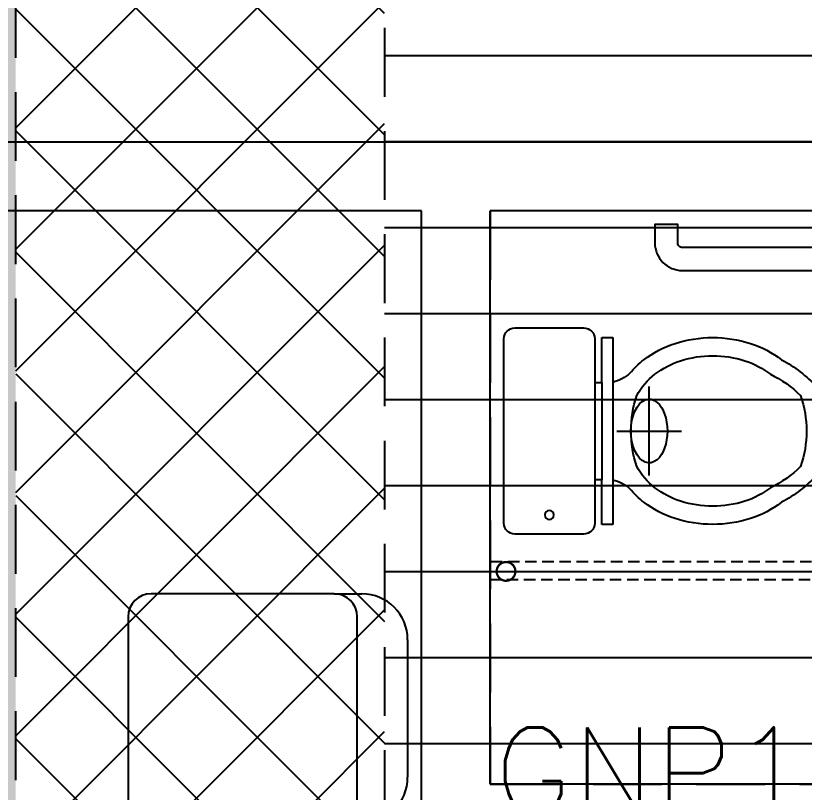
# Model space of a CAD drawing. Header units: inches. Extents: x 567115 to 582893, y 124948 to 133566.
# Drawn here: x 580393.6 to 580565.6, y 130714.4 to 130883.7 of the extents above; entities that cross this region are included whole.
import ezdxf

# ---------------------------------------------------------------- set-up
doc = ezdxf.new("R2010")
doc.units = ezdxf.units.IN
doc.header["$MEASUREMENT"] = 0
doc.linetypes.add('DASHED', pattern=[0.75, 0.5, -0.25])
doc.linetypes.add('HIDDEN', pattern=[0.375, 0.25, -0.125])
for name, color, linetype in [('kazeb', 15, 'Continuous'), ('khatchin', 15, 'DASHED'), ('LIGHTING', 3, 'Continuous'), ('mobl', 11, 'Continuous'), ('wall kanaf', 4, 'Continuous')]:
    doc.layers.add(name, color=color, linetype=linetype)
doc.styles.add('ROMANS', font='romans.shx')

# ---------------------------------------------------------------- blocks, each defined once
blk = doc.blocks.new('T100')
at = {"layer": 'mobl', "linetype": 'Continuous'}
for p, q in [((500598.71, -31043.85), (500613.77, -31043.85)), ((500617.74, -31045.98), (500620.11, -31045.98)), ((500617.74, -31055.74), (500617.74, -31045.98)), ((500620.11, -31045.98), (500620.11, -31055.74)), ((500596.33, -31086.47), (500596.33, -31046.23)), ((500616.15, -31046.23), (500616.15, -31055.74)), ((500616.15, -31055.74), (500617.74, -31055.74)), ((500616.15, -31055.74), (500616.15, -31076.96)), ((500617.74, -31055.74), (500617.74, -31076.96)), ((500620.11, -31055.74), (500620.11, -31076.96)), ((500628.04, -31076.08), (500628.04, -31056.62)), ((500621, -31066.35), (500635.09, -31066.35)), ((500616.15, -31076.96), (500616.15, -31086.47)), ((500617.74, -31076.96), (500616.15, -31076.96)), ((500617.74, -31086.72), (500617.74, -31076.96)), ((500620.11, -31076.96), (500620.11, -31086.72)), ((500620.11, -31086.72), (500617.74, -31086.72)), ((500613.77, -31088.85), (500598.71, -31088.85)), ((500613.77, -31088.85), (500613.77, -31088.85))]:
    blk.add_line(p, q, dxfattribs=at)
at = {"layer": 'mobl', "linetype": 'Continuous', "extrusion": (0, 0, -1)}
for centre, major_axis, ratio, start_param, end_param in [((500598.71, -31046.23), (1.68, 1.68), 1, 3.926991, 5.497787), ((500613.77, -31046.23), (-1.68, 1.68), 1, 0.785398, 2.356194), ((500641.91, -31073.04), (19.14, 19.14), 1, -1.093978, -0.785398), ((500641.91, -31073.04), (-19.14, 19.14), 1, 0.785398, 1.093978), ((500640.45, -31068.44), (15.72, 15.72), 1, -1.4413, -1.093978), ((500643.38, -31068.44), (-15.72, 15.72), 1, 1.093978, 1.4413), ((500638.2, -31065.52), (13.12, 13.12), 1, 4.613673, 4.841885), ((500640.45, -31068.44), (-12.92, 12.92), 1, 0.129496, 0.476819), ((500641.91, -31073.04), (16.34, 16.34), 1, -1.093978, -0.785398), ((500641.91, -31073.04), (-16.34, 16.34), 1, 0.785398, 1.093978), ((500643.38, -31068.44), (-12.92, 12.92), 1, 1.093978, 1.4413), ((500643.47, -31076.14), (20.28, 20.28), 1, -0.296443, 0.042032), ((500617.74, -31046.74), (6.58, 6.58), 1, 1.640232, 2.098393), ((500638.2, -31065.52), (-10.32, 10.32), 1, 5.991563, 6.412682), ((500643.39, -31076.67), (-17.88, 17.88), 1, 1.241205, 1.560823), ((500651.5, -31064.08), (-3.58, 19.68), 0.731658, 1.323908, 1.817684), ((500628.04, -31066.35), (0, 6.95), 0.570521, 2.688702, 6.736076), ((500634.93, -31064.16), (2.61, 15.84), 0.664885, 4.465501, 4.959277), ((500651.52, -31064.16), (-2.61, 15.84), 0.664885, 1.323908, 1.817684), ((500628.04, -31066.35), (0, 6.95), 0.570521, 0.45289, 2.688702), ((500634.93, -31068.54), (-2.61, 15.84), 0.664885, 4.465501, 4.959277), ((500651.52, -31068.54), (2.61, 15.84), 0.664885, 1.323908, 1.817684), ((500651.5, -31068.62), (3.58, 19.68), 0.731658, 1.323908, 1.817684), ((500638.2, -31067.17), (-10.32, 10.32), 1, 4.582893, 5.004011), ((500643.39, -31056.03), (17.88, 17.88), 1, 1.580769, 1.900388), ((500617.74, -31085.96), (6.58, 6.58), 1, -0.527596, -0.069436), ((500643.47, -31056.56), (20.28, 20.28), 1, 1.528765, 1.867239), ((500640.45, -31064.25), (-12.92, 12.92), 1, 4.23557, 4.582893), ((500643.38, -31064.25), (-12.92, 12.92), 1, 3.271089, 3.618411), ((500638.2, -31067.17), (-13.12, 13.12), 1, 4.582893, 4.811105), ((500640.45, -31064.25), (-15.72, 15.72), 1, 4.23557, 4.582893), ((500641.91, -31059.65), (-16.34, 16.34), 1, 3.926991, 4.23557), ((500641.91, -31059.65), (16.34, 16.34), 1, 2.047615, 2.356194), ((500643.38, -31064.25), (15.72, 15.72), 1, 1.700293, 2.047615), ((500606.24, -31084.65), (0.707, 0.707), 1, -0.785398, 5.497787), ((500641.91, -31059.65), (-19.14, 19.14), 1, 3.926991, 4.23557), ((500641.91, -31059.65), (19.14, 19.14), 1, 2.047615, 2.356194), ((500598.71, -31086.47), (-1.68, 1.68), 1, 3.926991, 5.497787), ((500613.77, -31086.47), (1.68, 1.68), 1, 0.785398, 2.356194)]:
    blk.add_ellipse(centre, major_axis=major_axis, ratio=ratio, start_param=start_param, end_param=end_param, dxfattribs=at)
blk = doc.blocks.new('A$C6F8A6A56')
at = {"layer": 'mobl', "color": 3, "rotation": 90}
blk.add_blockref('T100', (-31066.35, -500596.33), dxfattribs=at)
blk = doc.blocks.new('wc.ff')
at = {"layer": 'mobl', "const_width": 0.49}
blk.add_lwpolyline([(-76.57, -3.47, 3.209414), (-77.89, -5.38, 0.311583), (-76.57, -3.47, 5.13246)], format="xyb", dxfattribs=at)
at = {"layer": 'mobl', "linetype": 'HIDDEN', "ltscale": 10}
blk.add_lwpolyline([(-76.46, -0.13), (-76.46, -88.63, -0.414214), (-77.96, -90.13), (-78.96, -90.13, -0.414214), (-80.46, -88.63), (-80.46, -0.13)], format="xyb", dxfattribs=at)
at = {"layer": 'mobl'}
blk.add_lwpolyline([(-13, -79.95, 0.414214), (-7, -85.95), (-3, -85.95), (-3, -80.95), (-7, -80.95, -0.414214), (-8, -79.95), (-8, -41.95, -0.414214), (-7, -40.95), (-3, -40.95), (-3, -35.95), (-7, -35.95, 0.414214), (-13, -41.95)], format="xyb", close=True, dxfattribs=at)
at = {"layer": 'mobl', "rotation": 179.9999999916624}
blk.add_blockref('A$C6F8A6A56', (-48, -3), dxfattribs=at)
blk = doc.blocks.new('2-03')
at = {"layer": 'mobl'}
for p, q in [((-0.145, -0.31), (0.155, -0.31)), ((-0.245, -0.47), (-0.245, -0.41)), ((0.255, -0.47), (0.255, -0.41)), ((0.205, -0.42), (-0.195, -0.42)), ((-0.245, -0.47), (-0.245, -0.87)), ((0.255, -0.87), (0.255, -0.47)), ((-0.195, -0.92), (0.205, -0.92))]:
    blk.add_line(p, q, dxfattribs=at)
for centre, radius, start, end in [((-0.145, -0.41), 0.1, 90, 180), ((0.155, -0.41), 0.1, 0, 90), ((-0.195, -0.47), 0.05, 90, 180), ((0.205, -0.47), 0.05, 0, 90), ((-0.195, -0.87), 0.05, 180, 270), ((0.205, -0.87), 0.05, 270, 360)]:
    blk.add_arc(centre, radius, start, end, dxfattribs=at)

msp = doc.modelspace()

# ---------------------------------------------------------------- hatches: boundary and pattern name
at = {"layer": 'kazeb'}
h = msp.add_hatch(dxfattribs=at)
h.set_pattern_fill('ANSI33', color=256, scale=150, style=0)
edge = h.paths.add_edge_path()
edge.add_line((582109.57, 128632.04), (582109.57, 128392.04))
edge.add_line((582109.57, 128392.04), (578320.57, 128392.04))
edge.add_line((578320.57, 128392.04), (578320.57, 128690.54))
edge.add_line((578320.57, 128690.54), (578793.57, 128690.54))
edge.add_line((578793.57, 128690.54), (578793.57, 129021.04))
edge.add_line((578793.57, 129021.04), (578726.07, 129021.04))
edge.add_line((578726.07, 129021.04), (578726.07, 129420.54))
edge.add_line((578726.07, 129420.54), (578793.57, 129420.54))
edge.add_line((578793.57, 129420.54), (578793.57, 129646.75))
edge.add_arc((578599.47, 129621.05), 195.79, 7.5429, 86.8508)
edge.add_line((578610.23, 129816.54), (577001.07, 129816.54))
edge.add_line((577001.07, 129816.54), (577001.07, 129854.04))
edge.add_line((577001.07, 129854.04), (576904.07, 129854.04))
edge.add_line((576904.07, 129854.04), (576905.74, 130029.04))
edge.add_line((576905.74, 130029.04), (577001.07, 130029.04))
edge.add_line((577001.07, 130029.04), (577001.07, 130066.54))
edge.add_line((577001.07, 130066.54), (580046.57, 130066.54))
edge.add_line((580046.57, 130066.54), (580046.57, 131114.04))
edge.add_line((580046.57, 131114.04), (580126.57, 131114.04))
edge.add_line((580126.57, 131114.04), (580126.57, 131169.54))
edge.add_line((580126.57, 131169.54), (580340.34, 131169.54))
edge.add_line((580340.34, 131169.54), (580346.57, 131169.54))
edge.add_line((580346.57, 131169.54), (580393.57, 131169.54))
edge.add_line((580393.57, 131169.54), (580393.57, 128632.04))
edge.add_line((580393.57, 128632.04), (582109.57, 128632.04))
edge = h.paths.add_edge_path(flags=16)
edge.add_line((578993.57, 128632.04), (580058.69, 128632.04))
edge.add_line((580058.69, 128632.04), (580058.44, 129716.54))
edge.add_arc((579958.61, 129716.73), 99.84, 359.8898, 448.6633)
edge.add_line((579960.94, 129816.54), (578993.57, 129816.54))
edge.add_line((578993.57, 129816.54), (578993.57, 128632.04))
h = msp.add_hatch(dxfattribs=at)
h.set_pattern_fill('ANSI37,_I', color=256, scale=150, style=2)
h.set_pattern_definition([(45, (0, 0), (-13.25825215, 13.25825215), []), (135, (0, 0), (-13.25825215, -13.25825215), [])])
h.paths.add_polyline_path([(580474.07, 130492.04), (580393.58, 130492.04), (580393.58, 131106.04), (580474.07, 131106.04)])
h = msp.add_hatch(dxfattribs=at)
h.set_pattern_fill('LINE', color=256, scale=150, style=2)
h.paths.add_polyline_path([(581801.57, 131106.04), (580474.07, 131106.04), (580474.07, 130492.04), (581801.57, 130492.04)])

# ---------------------------------------------------------------- linework, layer by layer
at = {"layer": 'khatchin', "ltscale": 30}
for points in [[(580474.07, 130492.04), (580393.58, 130492.04), (580393.58, 131106.04), (580474.07, 131106.04)], [(581801.57, 131106.04), (580474.07, 131106.04), (580474.07, 130492.04), (581801.57, 130492.04)], [(580482.09, 130841.15), (580102.09, 130841.15), (580102.09, 130596.65), (580102.09, 130476.65), (580102.09, 130471.65), (580408.59, 130471.65), (580408.59, 130507.15), (580482.09, 130507.15)], [(580694.09, 130841.15), (580497.09, 130841.15), (580497.09, 130716.15), (580694.09, 130716.15)]]:
    msp.add_lwpolyline(points, close=True, dxfattribs=at)
msp.add_lwpolyline([(580859.09, 130307.15), (580709.09, 130307.15), (580709.09, 130856.15), (579441.59, 130856.15)], dxfattribs=at)
at = {"layer": 'wall kanaf', "color": 15}
for p, q in [((580709.09, 130856.15), (579441.59, 130856.15)), ((580482.09, 130841.15), (580102.09, 130841.15)), ((580694.09, 130841.15), (580497.09, 130841.15)), ((580694.09, 130716.15), (580497.09, 130716.15))]:
    msp.add_line(p, q, dxfattribs=at)
at = {"layer": 'wall kanaf', "color": 15, "ltscale": 0.1}
for p, q in [((580482.09, 130507.15), (580482.09, 130841.15)), ((580497.09, 130716.15), (580497.09, 130841.15))]:
    msp.add_line(p, q, dxfattribs=at)

# ---------------------------------------------------------------- block references
at = {"layer": 'mobl', "rotation": 89.99999999999999}
msp.add_blockref('wc.ff', (580497.09, 130841.15), dxfattribs=at)
at = {"layer": 'mobl', "xscale": 100, "yscale": 100, "zscale": 100, "rotation": 270.0000000000001}
msp.add_blockref('2-03', (580510.09, 130733.15), dxfattribs=at)

# ---------------------------------------------------------------- texts
at = {"layer": 'LIGHTING', "color": 2, "ltscale": 8, "style": 'ROMANS'}
msp.add_text('GNP1-4', height=19, dxfattribs=at).set_placement((580497.92, 130709.53))

doc.saveas('drawing.dxf')
